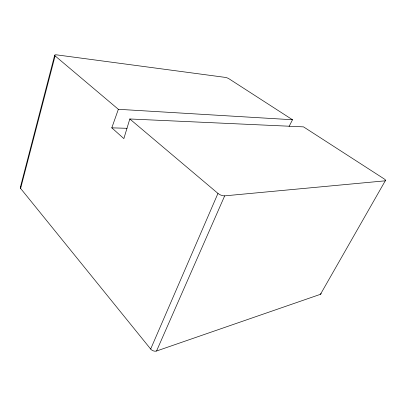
<?xml version="1.0" encoding="UTF-8"?>
<svg xmlns="http://www.w3.org/2000/svg" width="406" height="406" viewBox="0 0 406 406"><rect width="100%" height="100%" fill="white"/><g stroke="black" fill="none" stroke-linecap="round" stroke-linejoin="round"><path stroke-width="0.61" d="M20.3 187.511L54.678 55.216M55.109 55.901L118.354 109.3L111.802 127.844L123.855 138.598L129.813 118.978L303.526 126.875L384.04 178.823A3.659 0.939 26.8 0 1 385.269 180.817L320.461 294.309L156.549 351.007A4.395 2.989 25 0 1 150.667 349.048L20.61 188.43L55.109 55.901A3.898 1.051 17.5 0 1 56.657 54.861L225.371 77.404A2.812 0.624 22.1 0 1 229.055 78.825L292.498 119.755L289.097 126.423M150.667 349.048L217.961 193.408L129.813 118.978M156.549 351.007L224.675 195.859L385.269 180.817M111.802 127.844L126.976 128.301M118.354 109.3L292.498 119.755M224.675 195.859A5.075 2.035 23.5 0 1 217.961 193.408M320.989 293.284A3.299 1.502 30.8 0 1 320.461 294.309M20.61 188.43A3.497 1.66 12.9 0 1 20.909 186.796"/></g></svg>
